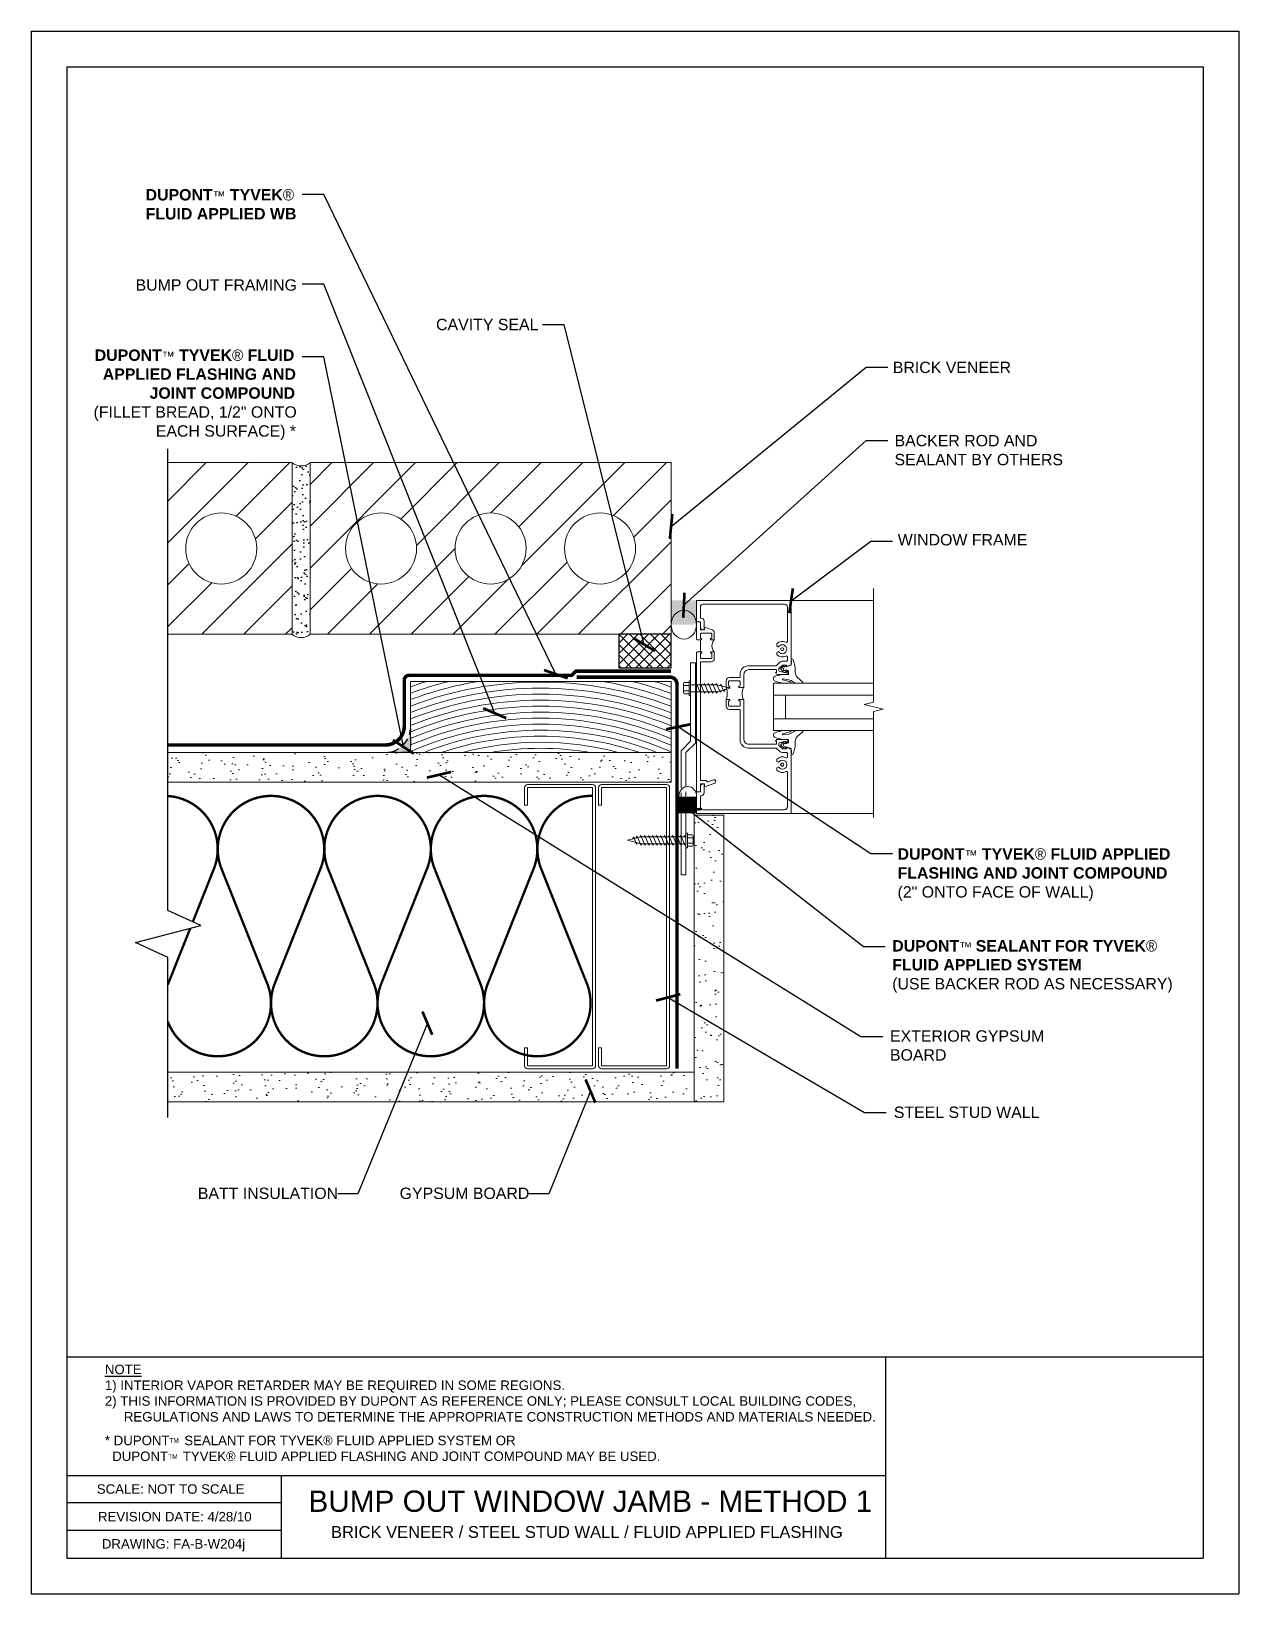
# Model space of a CAD drawing. Extents: x 527.2 to 552.7, y -269.5 to -236.5.
import ezdxf

# ---------------------------------------------------------------- set-up
doc = ezdxf.new("R2010")
doc.units = 0
doc.header["$LTSCALE"] = 1.5
doc.header["$MEASUREMENT"] = 0
doc.linetypes.add('DASHED', pattern=[0.75, 0.5, -0.25])
doc.linetypes.add('DASHED2', pattern=[0.375, 0.25, -0.125])
doc.layers.get('0').update_dxf_attribs({"color": 8, "linetype": 'CONTINUOUS'})
for name, color, linetype in [('8x11-ttb$0$B', 5, 'CONTINUOUS'), ('CMU', 250, 'CONTINUOUS'), ('INSULATION', 241, 'CONTINUOUS'), ('SEALANT', 250, 'CONTINUOUS'), ('STRUCTURE', 250, 'CONTINUOUS'), ('TEXT', 7, 'CONTINUOUS'), ('Tyvek FA Flashing and Joint Treatment', 150, 'DASHED2'), ('Tyvek FA WB', 10, 'DASHED2')]:
    doc.layers.add(name, color=color, linetype=linetype)
for name, color, linetype, lineweight in [('A-Anno-txt0', 250, 'CONTINUOUS', 18), ('A-Backer Rod', 250, 'CONTINUOUS', 15), ('A-Fasteners', 8, 'CONTINUOUS', 9), ('A-Glazing', 250, 'CONTINUOUS', 15), ('A-Sealant', 250, 'CONTINUOUS', 15), ('A-Window Gasket', 250, 'CONTINUOUS', 13), ('brick', 250, 'CONTINUOUS', 5), ('Gyp Board', 250, 'CONTINUOUS', 20), ('Metal Stud', 250, 'CONTINUOUS', 18), ('Non-Flanged Window', 250, 'CONTINUOUS', 20), ('Wood', 250, 'CONTINUOUS', 20)]:
    doc.layers.add(name, color=color, linetype=linetype, lineweight=lineweight)
doc.layers.add('VIEWPORT', color=7, linetype='CONTINUOUS', plot=False)
doc.styles.add('DETAILS', font='sanss___.ttf', dxfattribs={"height": 1})
doc.dimstyles.new('ARCH_1_1-2_IN', dxfattribs={"dimscale": 0, "dimtxt": 0.09375, "dimasz": 0.09375, "dimexe": 0.0625, "dimexo": 0.0625, "dimgap": 0.0625, "dimtad": 1, "dimdec": 4, "dimlfac": 8, "dimzin": 3, "dimdsep": 46, "dimlunit": 4, "dimtxsty": 'Standard', "dimblk1": 'ARCHTICK', "dimblk2": 'ARCHTICK', "dimsah": 1, "dimcen": 0.0625, "dimdle": 0.0625, "dimclrd": 256, "dimclre": 256, "dimclrt": 256, "dimadec": 0, "dimazin": 0, "dimtfac": 1, "dimtdec": 4, "dimtmove": 0, "dimatfit": 3, "dimldrblk": 'ARCHTICK', "dimfxl": 1, "dimfrac": 2, "dimtolj": 1, "dimtzin": 0, "dimlwd": -1, "dimlwe": -1, "dimarcsym": 0})

# ---------------------------------------------------------------- blocks, each defined once
blk = doc.blocks.new('_ArchTick')
at = {"color": 0, "linetype": 'ByBlock', "const_width": 0.15}
blk.add_lwpolyline([(-0.5, -0.5), (0.5, 0.5)], dxfattribs=at)
blk = doc.blocks.new('Revsion Date')
at = {"layer": 'TEXT', "insert": (0, 0.203, 0), "char_height": 0.2, "width": 16.26452, "attachment_point": 1, "style": 'DETAILS'}
blk.add_mtext('\\pi-0.033334,l0.033334,t0.1;REVISION DATE: 4/28/10', dxfattribs=at)

msp = doc.modelspace()

# ---------------------------------------------------------------- hatches: boundary and pattern name
at = {"layer": 'brick'}
h = msp.add_hatch(dxfattribs=at)
h.set_pattern_fill('_USER', color=256, scale=0.625, angle=45, style=0, pattern_type=0)
h.set_pattern_definition([(45, (424.4655, -48.92565), (-0.4419417, 0.4419417), [])])
h.paths.add_polyline_path([(540.731, -249.275), (540.731, -245.65), (533.106, -245.65), (533.106, -249.275)])
h.paths.add_polyline_path([(538.481, -247.463, -1), (539.981, -247.463, -1)], flags=16)
h.paths.add_polyline_path([(536.169, -247.463, -1), (537.669, -247.463, -1)], flags=16)
h.paths.add_polyline_path([(533.856, -247.463, -1), (535.356, -247.463, -1)], flags=16)
h.paths.add_polyline_path([(530.481, -247.463, -1), (531.981, -247.463, -1)], flags=16)
h.paths.add_polyline_path([(530.103, -245.65), (530.103, -249.275), (532.731, -249.275), (532.731, -245.65)])
at = {"layer": 'CMU'}
h = msp.add_hatch(dxfattribs=at)
h.set_pattern_fill('AR-SAND', color=256, scale=0.15, style=0)
h.set_pattern_definition([(37.5, (586.027, -164.5654), (-0.009449, 0.28902357), [0, -0.228, 0, -0.255, 0, -0.24375]), (7.5, (586.027, -164.5654), (0.2654665, 0.4233219), [0, -0.123, 0, -0.2055, 0, -0.07875]), (327.5, (585.8425, -164.5654), (0.4671213, 0.00084886), [0, -0.075, 0, -0.27, 0, -0.3525]), (317.5, (585.8425, -164.5654), (0.450919, 0.1316513), [0, -0.0375, 0, -0.177, 0, -0.2025])])
h.paths.add_polyline_path([(532.731, -249.275, 0.36364), (533.106, -249.275), (533.106, -245.65, -0.36364), (532.731, -245.65)])
at = {"layer": 'Gyp Board'}
h = msp.add_hatch(dxfattribs=at)
h.set_pattern_fill('AR-SAND,_O', color=256, scale=0.25, angle=90)
h.set_pattern_definition([(52.5, (-22.23715, -2033.9252), (0.48170594, -0.01574834), [0, -0.38, 0, -0.425, 0, -0.40625]), (82.5, (-22.23715, -2033.9252), (0.70553652, 0.44244418), [0, -0.205, 0, -0.3425, 0, -0.13125]), (122.5, (-22.23715, -2034.2327), (0.00141476, 0.77853547), [0, -0.125, 0, -0.45, 0, -0.5875]), (132.5, (-22.23715, -2034.2327), (0.2194189, 0.75153165), [0, -0.0625, 0, -0.295, 0, -0.3375])])
edge = h.paths.add_edge_path()
edge.add_line((530.103, -251.775), (540.731, -251.775))
edge.add_line((540.731, -251.775), (540.731, -252.4))
edge.add_line((540.731, -252.4), (530.103, -252.4))
h = msp.add_hatch(dxfattribs=at)
h.set_pattern_fill('AR-SAND,_O', color=256, scale=0.25)
h.set_pattern_definition([(217.5, (2323.0997, 301.73193), (0.01574834, -0.48170594), [0, -0.38, 0, -0.425, 0, -0.40625]), (187.5, (2323.0997, 301.73193), (-0.44244418, -0.70553652), [0, -0.205, 0, -0.3425, 0, -0.13125]), (147.5, (2323.4072, 301.73193), (-0.77853547, -0.00141476), [0, -0.125, 0, -0.45, 0, -0.5875]), (137.5, (2323.4072, 301.7319), (-0.75153165, -0.2194189), [0, -0.0625, 0, -0.295, 0, -0.3375])])
h.paths.add_polyline_path([(541.222, -259.15), (541.847, -259.15), (541.847, -253.093), (541.222, -253.093)])
h = msp.add_hatch(dxfattribs=at)
h.set_pattern_fill('AR-SAND,_O', color=256, scale=0.25, angle=90)
h.set_pattern_definition([(307.5, (-22.17465, 1522.99935), (0.48170594, 0.01574834), [0, -0.38, 0, -0.425, 0, -0.40625]), (277.5, (-22.17465, 1522.99935), (0.70553652, -0.44244418), [0, -0.205, 0, -0.3425, 0, -0.13125]), (237.5, (-22.17465, 1523.30685), (0.00141476, -0.77853547), [0, -0.125, 0, -0.45, 0, -0.5875]), (227.5, (-22.17465, 1523.30685), (0.2194189, -0.75153165), [0, -0.0625, 0, -0.295, 0, -0.3375])])
edge = h.paths.add_edge_path()
edge.add_line((530.103, -259.15), (541.222, -259.15))
edge.add_line((541.222, -259.15), (541.222, -258.525))
edge.add_line((541.222, -258.525), (530.103, -258.525))
at = {"layer": 'SEALANT'}
h = msp.add_hatch(color=256, dxfattribs=at)
h.dxf.hatch_style = 1
edge = h.paths.add_edge_path()
edge.add_ellipse((541, -249.071), major_axis=(0, -0.304), ratio=0.884299, start_angle=90, end_angle=270, ccw=False)
edge.add_line((541.268, -249.071), (541.268, -248.95))
edge.add_line((541.268, -248.95), (541.268, -248.559))
edge.add_arc((541, -248.205), 0.444, 232.7927, 307.2073, ccw=False)
edge.add_line((540.731, -248.559), (540.731, -249.071))
h = msp.add_hatch(dxfattribs=at)
h.set_pattern_fill('ANSI37', color=256, scale=1.25, style=0)
h.paths.add_polyline_path([(540.731, -249.275), (539.626, -249.275), (539.626, -249.984), (540.731, -249.984)])
h = msp.add_hatch(color=256, dxfattribs=at)
h.dxf.hatch_style = 1
edge = h.paths.add_edge_path()
edge.add_ellipse((541.082, -252.702), major_axis=(0, 0.212), ratio=0.884299, start_angle=90, end_angle=270, ccw=False)
edge.add_line((540.894, -252.702), (540.894, -252.787))
edge.add_line((540.894, -252.787), (540.894, -253.059))
edge.add_arc((541.082, -253.306), 0.31, 412.7927, 487.2073, ccw=False)
edge.add_line((541.269, -253.059), (541.269, -252.702))
at = {"layer": 'Tyvek FA Flashing and Joint Treatment', "ltscale": 0.5}
h = msp.add_hatch(color=256, dxfattribs=at)
h.dxf.hatch_style = 1
edge = h.paths.add_edge_path()
edge.add_line((535.231, -251.775), (534.731, -251.775))
edge.add_arc((534.679, -251.223), 0.555, 275.3879, 354.6121)
edge.add_line((535.231, -251.275), (535.231, -251.775))

# ---------------------------------------------------------------- linework, layer by layer
at = {"layer": '8x11-ttb$0$B', "color": 7}
for p, q in [((527.969, -237.289, 0), (527.969, -268.789, 0)), ((527.969, -237.289, 0), (551.969, -237.289, 0)), ((551.969, -237.289, 0), (551.969, -268.789, 0)), ((527.969, -267.038, 0), (545.258, -267.038, 0)), ((527.969, -268.789, 0), (551.969, -268.789, 0))]:
    msp.add_line(p, q, dxfattribs=at)
at = {"layer": '8x11-ttb$0$B', "color": 7, "elevation": 0}
for points in [[(551.969, -264.543), (527.969, -264.543)], [(545.258, -264.543), (545.258, -268.789)], [(532.496, -267.038), (532.496, -268.789)], [(532.496, -267.622), (527.969, -267.622)], [(532.496, -268.205), (527.969, -268.205)]]:
    msp.add_lwpolyline(points, dxfattribs=at)
at = {"layer": 'A-Anno-txt0', "lineweight": 13, "elevation": 0}
msp.add_lwpolyline([(545.007, -253.142), (545.007, -250.909), (545.207, -250.859), (544.807, -250.759), (545.007, -250.709), (545.007, -248.309)], dxfattribs=at)
at = {"layer": 'A-Backer Rod'}
for centre, major_axis in [((541, -249.071, 0), (0, -0.304)), ((541.082, -252.702), (0, 0.212))]:
    msp.add_ellipse(centre, major_axis=major_axis, ratio=0.884299, dxfattribs=at)
at = {"layer": 'A-Fasteners'}
for p, q in [((540.995, -250.511, 0), (540.995, -250.312, 0)), ((541.015, -250.292, 0), (541.115, -250.292, 0)), ((541.115, -250.357, 0), (541.015, -250.357, 0)), ((541.115, -250.466, 0), (541.015, -250.466, 0)), ((541.115, -250.566, 0), (541.115, -250.257, 0)), ((541.144, -250.257, 0), (541.115, -250.257, 0)), ((541.115, -250.292, 0), (541.115, -250.531, 0)), ((541.144, -250.566, 0), (541.144, -250.257, 0)), ((541.694, -250.341, 0), (541.144, -250.341, 0)), ((541.27, -250.311, 0), (541.25, -250.341, 0)), ((541.27, -250.311, 0), (541.354, -250.516, 0)), ((541.354, -250.311, 0), (541.335, -250.341, 0)), ((541.354, -250.311, 0), (541.439, -250.516, 0)), ((541.439, -250.311, 0), (541.419, -250.341, 0)), ((541.439, -250.311, 0), (541.523, -250.516, 0)), ((541.523, -250.311, 0), (541.503, -250.341, 0)), ((541.523, -250.311, 0), (541.607, -250.516, 0)), ((541.608, -250.311, 0), (541.588, -250.341, 0)), ((541.608, -250.311, 0), (541.692, -250.516, 0)), ((541.692, -250.311, 0), (541.672, -250.341, 0)), ((541.692, -250.311, 0), (541.77, -250.5, 0)), ((541.694, -250.341, 0), (541.976, -250.414, 0)), ((541.976, -250.414, 0), (541.694, -250.487, 0)), ((541.784, -250.331, 0), (541.765, -250.361, 0)), ((541.796, -250.46, 0), (541.77, -250.5, 0)), ((541.784, -250.331, 0), (541.846, -250.48, 0)), ((541.872, -250.44, 0), (541.846, -250.48, 0)), ((541.115, -250.531, 0), (541.015, -250.531, 0)), ((541.144, -250.566, 0), (541.115, -250.566, 0)), ((541.144, -250.487, 0), (541.694, -250.487, 0)), ((541.374, -250.487, 0), (541.354, -250.516, 0)), ((541.458, -250.487, 0), (541.439, -250.516, 0)), ((541.543, -250.487, 0), (541.523, -250.516, 0)), ((541.627, -250.487, 0), (541.607, -250.516, 0)), ((541.716, -250.481, 0), (541.692, -250.516, 0)), ((539.811, -253.626, 0), (540.093, -253.553, 0)), ((540.093, -253.699, 0), (539.811, -253.626, 0)), ((539.914, -253.6, 0), (539.941, -253.56, 0)), ((540.002, -253.709, 0), (539.941, -253.56, 0)), ((539.99, -253.58, 0), (540.017, -253.54, 0)), ((540.002, -253.709, 0), (540.022, -253.679, 0)), ((540.095, -253.728, 0), (540.017, -253.54, 0)), ((540.071, -253.559, 0), (540.095, -253.524, 0)), ((541.046, -253.553, 0), (540.093, -253.553, 0)), ((540.093, -253.699, 0), (541.046, -253.699, 0)), ((540.179, -253.728, 0), (540.095, -253.524, 0)), ((540.095, -253.728, 0), (540.114, -253.699, 0)), ((540.159, -253.553, 0), (540.179, -253.524, 0)), ((540.263, -253.728, 0), (540.179, -253.524, 0)), ((540.179, -253.728, 0), (540.199, -253.699, 0)), ((540.244, -253.553, 0), (540.263, -253.524, 0)), ((540.348, -253.728, 0), (540.263, -253.524, 0)), ((540.263, -253.728, 0), (540.283, -253.699, 0)), ((540.328, -253.553, 0), (540.348, -253.524, 0)), ((540.432, -253.728, 0), (540.348, -253.524, 0)), ((540.348, -253.728, 0), (540.368, -253.699, 0)), ((540.412, -253.553, 0), (540.432, -253.524, 0)), ((540.517, -253.728, 0), (540.432, -253.524, 0)), ((540.432, -253.728, 0), (540.452, -253.699, 0)), ((540.497, -253.553, 0), (540.517, -253.524, 0)), ((540.601, -253.728, 0), (540.517, -253.524, 0)), ((540.517, -253.728, 0), (540.536, -253.699, 0)), ((540.581, -253.553, 0), (540.601, -253.524, 0)), ((540.685, -253.728, 0), (540.601, -253.524, 0)), ((540.601, -253.728, 0), (540.621, -253.699, 0)), ((540.666, -253.553, 0), (540.685, -253.524, 0)), ((540.77, -253.728, 0), (540.685, -253.524, 0)), ((540.685, -253.728, 0), (540.705, -253.699, 0)), ((540.75, -253.553, 0), (540.77, -253.524, 0)), ((540.854, -253.728, 0), (540.77, -253.524, 0)), ((540.77, -253.728, 0), (540.789, -253.699, 0)), ((540.834, -253.553, 0), (540.854, -253.524, 0)), ((540.938, -253.728, 0), (540.854, -253.524, 0)), ((540.854, -253.728, 0), (540.874, -253.699, 0)), ((540.919, -253.553, 0), (540.938, -253.524, 0)), ((541.023, -253.728, 0), (540.938, -253.524, 0)), ((540.938, -253.728, 0), (540.958, -253.699, 0)), ((541.003, -253.553, 0), (541.023, -253.524, 0)), ((541.046, -253.581, 0), (541.023, -253.524, 0)), ((541.023, -253.729, 0), (541.043, -253.7, 0)), ((541.046, -253.474, 0), (541.046, -253.784, 0)), ((541.046, -253.474, 0), (541.075, -253.474, 0)), ((541.075, -253.474, 0), (541.075, -253.784, 0)), ((541.075, -253.509, 0), (541.175, -253.509, 0)), ((541.075, -253.749, 0), (541.075, -253.509, 0)), ((541.075, -253.574, 0), (541.175, -253.574, 0)), ((541.075, -253.684, 0), (541.175, -253.684, 0)), ((541.175, -253.749, 0), (541.075, -253.749, 0)), ((541.195, -253.529, 0), (541.195, -253.729, 0)), ((541.046, -253.784, 0), (541.075, -253.784, 0))]:
    msp.add_line(p, q, dxfattribs=at)
for centre, start, end in [((541.015, -250.312, 0), 90, 180), ((541.015, -250.337, 0), 180, 270), ((541.015, -250.376, 0), 90, 180), ((541.015, -250.446, 0), 180, 270), ((541.015, -250.486, 0), 90, 180), ((541.015, -250.511, 0), 180, 270), ((541.175, -253.529, 0), 0, 90), ((541.175, -253.554, 0), 270, 0), ((541.175, -253.594, 0), 0, 90), ((541.175, -253.664, 0), 270, 0), ((541.175, -253.704, 0), 0, 90), ((541.175, -253.729, 0), 270, 0)]:
    msp.add_arc(centre, 0.0199, start, end, dxfattribs=at)
at = {"layer": 'A-Glazing'}
for p, q in [((542.894, -250.309, 0), (545.007, -250.309, 0)), ((542.894, -250.559, 0), (545.007, -250.559, 0)), ((542.894, -251.059, 0), (545.007, -251.059, 0)), ((542.894, -251.309, 0), (545.007, -251.309, 0))]:
    msp.add_line(p, q, dxfattribs=at)
at = {"layer": 'A-Sealant'}
msp.add_line((541.349, -249.395, 0), (541.349, -249.645, 0), dxfattribs=at)
for centre, radius, start, end in [((541.775, -249.52, 0), 0.181, 136.3972, 223.6028), ((541.586, -250.526, 0), 0.332, 337.8695, 22.1305), ((542.566, -250.526, 0), 0.332, 157.8695, 202.1305)]:
    msp.add_arc(centre, radius, start, end, dxfattribs=at)
at = {"layer": 'A-Window Gasket', "elevation": 0}
for points in [[(543.155, -249.935), (543.16, -249.962), (543.267, -249.928), (543.272, -249.867), (543.269, -249.791), (543.3, -249.801, -0.12571), (543.351, -250.033, 0.226084), (543.401, -250.187), (543.512, -250.283, -0.644976), (543.5, -250.309), (543.371, -250.307, -0.151869), (543.327, -250.291), (543.267, -250.252, 0.029345), (543.215, -250.235), (543.093, -250.217, 0.653812), (543.086, -250.238), (543.251, -250.282, -0.888636), (543.249, -250.307), (543.115, -250.307, -0.064205), (542.926, -250.265, -0.689636), (542.926, -250.162, -0.070356), (543.115, -250.121), (543.211, -250.121), (543.211, -250.047), (543.157, -250.025), (543.152, -250.064), (543.116, -250.03), (543.094, -250.062), (543.04, -250.001), (543.106, -249.945), (543.116, -249.969)], [(543.155, -251.682), (543.16, -251.655), (543.267, -251.689), (543.272, -251.75), (543.269, -251.826), (543.3, -251.816, 0.12571), (543.351, -251.584, -0.226084), (543.401, -251.43), (543.512, -251.335, 0.644976), (543.5, -251.309), (543.371, -251.31, 0.151869), (543.327, -251.327), (543.267, -251.365, -0.029345), (543.215, -251.383), (543.093, -251.4, -0.653812), (543.086, -251.38), (543.251, -251.336, 0.888636), (543.249, -251.31), (543.115, -251.31, 0.064205), (542.926, -251.353, 0.689636), (542.926, -251.455, 0.070356), (543.115, -251.497), (543.211, -251.497), (543.211, -251.57), (543.157, -251.592), (543.152, -251.553), (543.116, -251.587), (543.094, -251.555), (543.04, -251.616), (543.106, -251.672), (543.116, -251.648)]]:
    msp.add_lwpolyline(points, format="xyb", close=True, dxfattribs=at)
at = {"layer": 'brick', "linetype": 'Continuous', "elevation": 0}
msp.add_lwpolyline([(530.103, -245.65), (532.731, -245.65), (532.731, -249.275), (530.103, -249.275)], dxfattribs=at)
msp.add_lwpolyline([(540.731, -245.65), (533.106, -245.65), (533.106, -249.275), (540.731, -249.275)], close=True, dxfattribs=at)
at = {"layer": 'brick', "linetype": 'Continuous'}
for centre in [(531.231, -247.463, 0), (534.606, -247.463, 0), (536.919, -247.463, 0), (539.231, -247.463, 0)]:
    msp.add_circle(centre, 0.75, dxfattribs=at)
for centre in [(532.919, -245.427, 0), (532.919, -249.052, 0)]:
    msp.add_arc(centre, 0.292, 230.0334, 309.9666, dxfattribs=at)
at = {"layer": 'Gyp Board', "elevation": 0}
for points in [[(530.103, -251.775), (540.731, -251.775), (540.731, -252.4), (530.103, -252.4)], [(530.103, -259.15), (541.222, -259.15), (541.222, -258.525), (530.103, -258.525)]]:
    msp.add_lwpolyline(points, dxfattribs=at)
msp.add_lwpolyline([(541.222, -259.15), (541.847, -259.15), (541.847, -253.093), (541.222, -253.093)], close=True, dxfattribs=at)
at = {"layer": 'INSULATION', "color": 253, "const_width": 0.05, "elevation": 0}
for points in [[(530.103, -257.455, 0.988982), (532.22, -256.695), (531.219, -254.181, -0.527588), (532.325, -252.689)], [(530.103, -252.69, -0.495917), (531.095, -254.181), (530.63, -255.349)], [(532.325, -252.689, -0.50363), (533.345, -254.181), (532.344, -256.695, 1.40437), (534.47, -256.695), (533.469, -254.181, -1.40437), (535.595, -254.181), (534.594, -256.695, 1.40437), (536.72, -256.695), (535.719, -254.181, -1.40437), (537.845, -254.181), (536.844, -256.695, 1.40437), (538.97, -256.695), (537.969, -254.181, -0.527588), (539.075, -252.689)]]:
    msp.add_lwpolyline(points, format="xyb", dxfattribs=at)
msp.add_lwpolyline([(530.576, -255.486), (530.103, -256.674)], dxfattribs=at)
at = {"layer": 'Metal Stud', "linetype": 'DASHED', "lineweight": 13, "ltscale": 0.125}
for p, q in [((540.946, -252.426, 0), (540.946, -253.021, 0)), ((541.046, -252.405, 0), (541.046, -252.978, 0))]:
    msp.add_line(p, q, dxfattribs=at)
at = {"layer": 'Metal Stud', "elevation": 0}
for points in [[(541.046, -251.77), (541.244, -251.571), (541.244, -249.881), (541.144, -249.881), (541.144, -251.534), (540.946, -251.733)], [(540.946, -251.733), (540.946, -252.426)], [(541.046, -252.405), (541.046, -251.77)], [(540.946, -253.021), (540.946, -254.358), (541.046, -254.358), (541.046, -252.978)]]:
    msp.add_lwpolyline(points, dxfattribs=at)
for points in [[(537.7, -258.012), (537.637, -258.012), (537.637, -258.387, 0.414214), (537.7, -258.45), (539.075, -258.45, 0.414214), (539.137, -258.387), (539.137, -252.512, 0.414214), (539.075, -252.45), (537.7, -252.45, 0.414214), (537.637, -252.512), (537.637, -252.887), (537.7, -252.887), (537.7, -252.512), (539.075, -252.512), (539.075, -258.387), (537.7, -258.387)], [(539.262, -258.012), (539.2, -258.012), (539.2, -258.387, 0.414214), (539.262, -258.45), (540.637, -258.45, 0.414214), (540.7, -258.387), (540.7, -252.512, 0.414214), (540.637, -252.45), (539.262, -252.45, 0.414214), (539.2, -252.512), (539.2, -252.887), (539.262, -252.887), (539.262, -252.512), (540.637, -252.512), (540.637, -258.387), (539.262, -258.387)]]:
    msp.add_lwpolyline(points, format="xyb", close=True, dxfattribs=at)
at = {"layer": 'Non-Flanged Window', "lineweight": 9}
for p, q in [((545.007, -248.559, 0), (543.269, -248.559, 0)), ((545.007, -253.059, 0), (543.269, -253.059, 0))]:
    msp.add_line(p, q, dxfattribs=at)
at = {"layer": 'Non-Flanged Window'}
for p, q in [((542.894, -251.309, 0), (542.894, -250.309, 0)), ((543.144, -251.059, 0), (543.144, -250.559, 0))]:
    msp.add_line(p, q, dxfattribs=at)
at = {"layer": 'Non-Flanged Window', "elevation": 0}
for points in [[(542.259, -250.401), (542.173, -250.401, -1), (542.173, -250.37), (542.174, -250.37, 0.414214), (542.189, -250.355), (542.189, -250.275, 0.414214), (542.174, -250.26), (541.959, -250.26, 0.414214), (541.944, -250.275), (541.944, -250.355, 0.419023), (541.959, -250.37, -1.008231), (541.959, -250.401), (541.894, -250.401), (541.894, -250.26, -0.414214), (541.964, -250.19), (542.174, -250.19, 0.414214), (542.189, -250.175), (542.189, -250.112, -0.414214), (542.359, -249.942), (542.943, -249.942, 0.19902), (542.96, -249.934), (543.02, -249.874, -0.19902), (543.095, -249.844), (543.169, -249.844, 0.414214), (543.189, -249.824), (543.189, -249.752, 0.568098), (543.159, -249.735, -0.339754), (542.961, -249.703), (542.961, -249.659), (542.99, -249.642, -0.386545), (543.003, -249.645, 3.127286), (543.003, -249.535, -0.386545), (542.99, -249.537), (542.961, -249.52), (542.961, -249.476, -0.339754), (543.159, -249.444, 0.568098), (543.189, -249.427), (543.189, -248.699, 0.414214), (543.129, -248.639), (541.409, -248.639, 0.414214), (541.349, -248.699), (541.349, -248.934), (541.369, -248.934, -0.414214), (541.429, -248.994), (541.429, -249.184), (541.411, -249.184, -0.414214), (541.349, -249.122), (541.349, -249.014), (541.269, -249.014), (541.269, -248.559), (543.269, -248.559), (543.269, -249.917), (543.166, -249.953), (543.166, -249.924), (543.095, -249.924, 0.198912), (543.077, -249.931), (543.01, -249.998), (543.01, -250.04, 0.354119), (543.026, -250.059), (543.128, -250.082), (543.166, -250.082), (543.166, -250.053), (543.178, -250.053, -0.414214), (543.198, -250.073), (543.198, -250.102, -0.414214), (543.178, -250.122), (542.976, -250.122, -0.414214), (542.938, -250.084), (542.96, -250.084), (542.96, -250.042, 0.414214), (542.94, -250.022), (542.369, -250.022, 0.414214), (542.269, -250.122), (542.269, -250.391), (542.259, -250.401)], [(542.259, -250.651), (542.269, -250.661), (542.269, -251.497, 0.414214), (542.369, -251.597), (542.94, -251.597, 0.414214), (542.96, -251.577), (542.96, -251.535), (542.938, -251.535, -0.414214), (542.976, -251.497), (543.178, -251.497, -0.414214), (543.198, -251.517), (543.198, -251.546, -0.414214), (543.178, -251.566), (543.166, -251.566), (543.166, -251.537), (543.128, -251.537), (543.026, -251.559, 0.354119), (543.01, -251.579), (543.01, -251.621), (543.077, -251.687, 0.198912), (543.095, -251.695), (543.166, -251.695), (543.166, -251.666), (543.269, -251.702), (543.269, -253.059), (541.269, -253.059), (541.269, -252.604), (541.349, -252.604), (541.349, -252.496, -0.414214), (541.411, -252.434), (541.429, -252.434), (541.429, -252.624, -0.414214), (541.369, -252.684), (541.349, -252.684), (541.349, -252.919, 0.414214), (541.409, -252.979), (543.129, -252.979, 0.414214), (543.189, -252.919), (543.189, -252.191, 0.568098), (543.159, -252.174, -0.339754), (542.961, -252.142), (542.961, -252.098), (542.99, -252.081, -0.386545), (543.003, -252.084, 3.127286), (543.003, -251.973, -0.386545), (542.99, -251.976), (542.961, -251.959), (542.961, -251.915, -0.339754), (543.159, -251.883, 0.568098), (543.189, -251.866), (543.189, -251.795, 0.414214), (543.169, -251.775), (543.095, -251.775, -0.19902), (543.02, -251.744), (542.96, -251.684, 0.19902), (542.943, -251.677), (542.359, -251.677, -0.414214), (542.189, -251.507), (542.189, -250.882, 0.414214), (542.169, -250.862), (541.964, -250.862, -0.414214), (541.894, -250.792), (541.894, -250.651), (541.959, -250.651, -1), (541.959, -250.682), (541.959, -250.682, 0.414214), (541.944, -250.697), (541.944, -250.777, 0.414214), (541.959, -250.792), (542.174, -250.792, 0.414214), (542.189, -250.777), (542.189, -250.697, 0.419023), (542.173, -250.682, -1.008231), (542.173, -250.651), (542.259, -250.651)]]:
    msp.add_lwpolyline(points, format="xyb", dxfattribs=at)
for points in [[(541.349, -249.349, 0.414214), (541.364, -249.364), (541.364, -249.364, -1), (541.364, -249.395), (541.279, -249.395), (541.269, -249.385), (541.269, -249.014), (541.349, -249.014), (541.349, -249.184), (541.435, -249.184), (541.435, -249.122), (541.598, -249.182, -0.315148), (541.644, -249.247), (541.644, -249.395), (541.578, -249.395, -1.008231), (541.578, -249.364, 0.419023), (541.594, -249.349), (541.594, -249.269, 0.414214), (541.579, -249.254), (541.364, -249.254, 0.414214), (541.349, -249.269)], [(541.489, -252.377), (541.49, -252.38, 0.414214), (541.516, -252.392), (541.628, -252.351, -1), (541.652, -252.417), (541.435, -252.496), (541.435, -252.434), (541.349, -252.434), (541.349, -252.604), (541.269, -252.604), (541.269, -249.655), (541.279, -249.645), (541.364, -249.645, -1.008231), (541.364, -249.676, 0.419023), (541.349, -249.691), (541.349, -249.771, 0.414214), (541.364, -249.786), (541.579, -249.786, 0.414214), (541.594, -249.771), (541.594, -249.691, 0.414214), (541.579, -249.676), (541.578, -249.676, -1), (541.578, -249.645), (541.644, -249.645), (541.644, -249.786, -0.414214), (541.574, -249.856), (541.369, -249.856, 0.414214), (541.349, -249.876), (541.349, -252.364), (541.47, -252.364, -0.315299)], [(543.035, -249.59, 0.094997), (543.054, -249.571, -3.127286), (543.054, -249.608, 0.094997)], [(543.035, -252.029, 0.094997), (543.054, -252.01, -3.127286), (543.054, -252.047, 0.094997)]]:
    msp.add_lwpolyline(points, format="xyb", close=True, dxfattribs=at)
for points in [[(543.088, -250.009), (543.104, -249.993), (543.104, -250.012)], [(543.088, -251.61), (543.104, -251.606), (543.104, -251.626)]]:
    msp.add_lwpolyline(points, close=True, dxfattribs=at)
at = {"layer": 'SEALANT', "elevation": 0}
msp.add_lwpolyline([(540.731, -249.275), (539.626, -249.275), (539.626, -249.984), (540.731, -249.984)], close=True, dxfattribs=at)
at = {"layer": 'STRUCTURE', "elevation": 0}
msp.add_lwpolyline([(530.103, -259.478), (530.103, -256.1), (529.417, -255.783), (530.802, -255.428), (530.103, -255.106), (530.103, -245.358)], dxfattribs=at)
at = {"layer": 'Tyvek FA Flashing and Joint Treatment', "ltscale": 0.5, "const_width": 0.075, "elevation": 0, "flags": 128}
msp.add_lwpolyline([(540.856, -252.971), (540.856, -250.329, 0.414214), (540.706, -250.179), (538.738, -250.179)], format="xyb", dxfattribs=at)
at = {"layer": 'Tyvek FA Flashing and Joint Treatment', "ltscale": 0.5, "elevation": 0, "flags": 128}
msp.add_lwpolyline([(535.231, -251.775), (534.731, -251.775, 0.360141), (535.231, -251.275), (535.231, -251.775)], format="xyb", dxfattribs=at)
at = {"layer": 'Tyvek FA Flashing and Joint Treatment', "ltscale": 0.5, "const_width": 0.075, "elevation": 0, "flags": 128}
msp.add_lwpolyline([(540.856, -258.45), (540.856, -252.971)], dxfattribs=at)
at = {"layer": 'Tyvek FA WB', "elevation": 0, "flags": 128}
msp.add_lwpolyline([(540.731, -250.055, 0.075, 0.075, 0), (538.721, -250.055, 0.075, 0.075, 0), (538.634, -250.142, 0.075, 0.075, 0), (536.418, -250.142, 0.075, 0.075, 0), (535.197, -250.142, 0.075, 0.075, 0.414214), (535.097, -250.242, 0.075, 0.075, 0), (535.097, -251.213, 0.075, 0.075, -0.414214), (534.697, -251.613, 0.075, 0.075, 0), (530.103, -251.613, 0.075, 0.075, 0)], format="xyseb", dxfattribs=at)
at = {"layer": 'VIEWPORT', "color": 1}
for p, q in [((527.219, -236.539, 0), (527.219, -269.539, 0)), ((527.219, -236.539, 0), (552.719, -236.539, 0)), ((552.719, -236.539, 0), (552.719, -269.539, 0)), ((527.219, -269.539, 0), (552.719, -269.539, 0))]:
    msp.add_line(p, q, dxfattribs=at)
at = {"layer": 'Wood', "elevation": 0}
msp.add_lwpolyline([(535.231, -251.775), (535.231, -250.275), (540.731, -250.275), (540.731, -251.775)], close=True, dxfattribs=at)
at = {"layer": 'Wood'}
for radius, start, end in [(7.821, 99.9543, 110.524), (7.948, 104.2553, 110.1816), (8.075, 107.4526, 109.8508), (7.694, 68.9959, 110.8784), (7.567, 68.6263, 111.2457), (7.821, 69.3527, 80.0457), (7.948, 69.6973, 75.7447), (8.075, 70.0303, 72.5474), (7.44, 68.243, 111.6264), (7.313, 67.8454, 112.0214), (7.186, 67.4325, 112.4315), (7.059, 67.0034, 112.8577), (6.932, 66.5565, 113.3016), (6.805, 66.0914, 113.7636), (6.678, 68.2775, 111.7225), (6.551, 71.2668, 108.7332), (6.423, 74.9666, 105.0334), (6.296, 80.1582, 99.8418)]:
    msp.add_arc((537.973, -257.979), radius, start, end, dxfattribs=at)

# ---------------------------------------------------------------- block references
at = {"layer": 'TEXT'}
msp.add_blockref('Revsion Date', (528.628, -268.014), dxfattribs=at)

# ---------------------------------------------------------------- texts
at = {"layer": 'TEXT', "attachment_point": 1, "style": 'DETAILS'}
for s, insert, char_height, width in [('{\\fSansSerif|b1|i0|c2|p2;DUPONT\\fArial|b0|i0|c0|p32;\\H0.8125x;™\\fSansSerif|b1|i0|c2|p2;\\H1.2308x; TYVEK\\fSymbol|b0|i0|c2|p18;â\\fSansSerif|b1|i0|c2|p2; FLUID APPLIED WB}', (529.634, -239.873, 0), 0.24, 4.08366), ('BUMP OUT FRAMING', (529.422, -241.778, 0), 0.24, 6.52135), ('CAVITY SEAL', (535.768, -242.612, 0), 0.24, 6.52135), ('\\pi2.3679;{\\fSansSerif|b1|i0|c2|p2;DUPONT\\fArial|b0|i0|c0|p32;\\H0.8125x;™\\fSansSerif|b1|i0|c2|p2;\\H1.2308x; TYVEK\\fSymbol|b0|i0|c2|p18;â\\fSansSerif|b1|i0|c2|p2; FLUID \\P\\pi2.5377;APPLIED FLASHING AND \\P\\pi3.5251;JOINT COMPOUND\\fSansSerif|b0|i0|c2|p2; \\P\\pi2.3422;(FILLET BREAD, 1/2" ONTO \\P\\pi3.6574;EACH SURFACE) *}', (526.192, -243.26, 0), 0.24, 6.52135), ('BRICK VENEER', (545.414, -243.518, 0), 0.24, 6.52135), ('BACKER ROD AND \\PSEALANT BY OTHERS', (545.45, -245.065, 0), 0.24, 6.52135), ('WINDOW FRAME', (545.518, -247.158, 0), 0.24, 6.52135), ('{\\fSansSerif|b1|i0|c2|p2;DUPONT\\fArial|b0|i0|c0|p32;\\H0.8125x;™\\fSansSerif|b1|i0|c2|p2;\\H1.2308x; TYVEK\\fSymbol|b0|i0|c2|p18;â\\fSansSerif|b1|i0|c2|p2; FLUID APPLIED FLASHING AND JOINT COMPOUND\\fSansSerif|b0|i0|c2|p2; \\P(2" ONTO FACE OF WALL)}', (545.514, -253.795, 0), 0.24, 6.52135), ('{\\fSansSerif|b1|i0|c2|p2;DUPONT\\fArial|b0|i0|c0|p32;\\H0.8125x;™\\fArial|b1|i0|c0|p32; \\H1.2308x;SEALANT FOR TYVEK\\fSymbol|b0|i0|c2|p18;â\\fArial|b0|i0|c0|p32; \\fArial|b1|i0|c0|p32;FLUID APPLIED SYSTEM\\P\\fArial|b0|i0|c0|p32;\\H0.99998x;(USE BACKER ROD AS NECESSARY)}', (545.401, -255.735, 0), 0.24, 6.52135), ('EXTERIOR GYPSUM \\PBOARD', (545.354, -257.639, 0), 0.24, 6.52135), ('STEEL STUD WALL', (545.435, -259.249, 0), 0.24, 6.52135), ('BATT INSULATION', (530.737, -260.962, 0), 0.24, 6.52135), ('GYPSUM BOARD', (534.999, -260.961, 0), 0.24, 6.52135), ('{\\LNOTE\\P}1) INTERIOR VAPOR RETARDER MAY BE REQUIRED IN SOME REGIONS.\\P\\pi-0.4,l0.4;2) THIS INFORMATION IS PROVIDED BY DUPONT AS REFERENCE ONLY; PLEASE CONSULT LOCAL BUILDING CODES, REGULATIONS AND LAWS TO DETERMINE THE APPROPRIATE CONSTRUCTION METHODS AND MATERIALS NEEDED.\\P{\\H0.5x;\\P\\pi0,l0;}* DUPONT    SEALANT FOR TYVEK{\\fSymbol|b0|i0|c2|p18;â} FLUID APPLIED SYSTEM OR \\P\\pi-0.2,l0.2;  DUPONT    TYVEK{\\fSymbol|b0|i0|c2|p18;â} FLUID APPLIED FLASHING AND JOINT COMPOUND MAY BE USED.', (528.774, -264.701, 0), 0.2, 16.47485), ('TM', (530.134, -266.252, 0), 0.1, 8.31), ('TM', (530.11, -266.591, 0), 0.1, 8.31), ('\\pi-0.033334,l0.033334,t0.1;SCALE: NOT TO SCALE', (528.603, -267.227, 0), 0.2, 16.26452), ('\\pi0.93818;{\\H0.9x;BUMP OUT WINDOW JAMB - METHOD 1} \\P\\pi1.4146;{\\H0.5x;BRICK VENEER / STEEL STUD WALL / FLUID APPLIED FLASHING}', (532.134, -267.359, 0), 0.5, 13.39365), ('\\pi-0.033334,l0.033334,t0.1;DRAWING: FA-B-W204j', (528.71, -268.385, 0), 0.2, 16.26452)]:
    msp.add_mtext(s, dxfattribs=dict(at, insert=insert, char_height=char_height, width=width))

# ---------------------------------------------------------------- leaders
at = {"layer": 'TEXT'}
for points in [[(538.298, -250.117, 0), (533.396, -239.984, 0), (532.937, -239.984, 0)], [(537.007, -250.942, 0), (533.396, -241.878, 0), (532.937, -241.878, 0)], [(540.165, -249.493, 0), (538.474, -242.742, 0), (538.015, -242.742, 0)], [(535.078, -251.652, 0), (533.396, -243.416, 0), (532.937, -243.416, 0)], [(540.731, -246.997, 0), (544.848, -243.631, 0), (545.308, -243.631, 0)], [(541.001, -248.662, 0), (544.848, -245.185, 0), (545.308, -245.185, 0)], [(543.265, -248.566, 0), (544.949, -247.307, 0), (545.409, -247.307, 0)], [(540.885, -251.228, 0), (544.949, -253.906, 0), (545.409, -253.906, 0)], [(535.831, -252.242, 0), (544.74, -257.771, 0), (545.2, -257.771, 0)], [(541.119, -252.994, 0), (544.791, -255.868, 0), (545.251, -255.868, 0)], [(540.669, -256.944, 0), (544.817, -259.375, 0), (545.276, -259.375, 0)], [(535.584, -257.489, 0), (534.118, -261.095, 0), (533.694, -261.095, 0)], [(539.029, -258.923, 0), (538.146, -261.095, 0), (537.722, -261.095, 0)]]:
    msp.add_leader(points, dimstyle='ARCH_1_1-2_IN', override={"dimscale": 4, "dimgap": 0.0625, "dimtad": 0}, dxfattribs=at)

doc.saveas('drawing.dxf')
